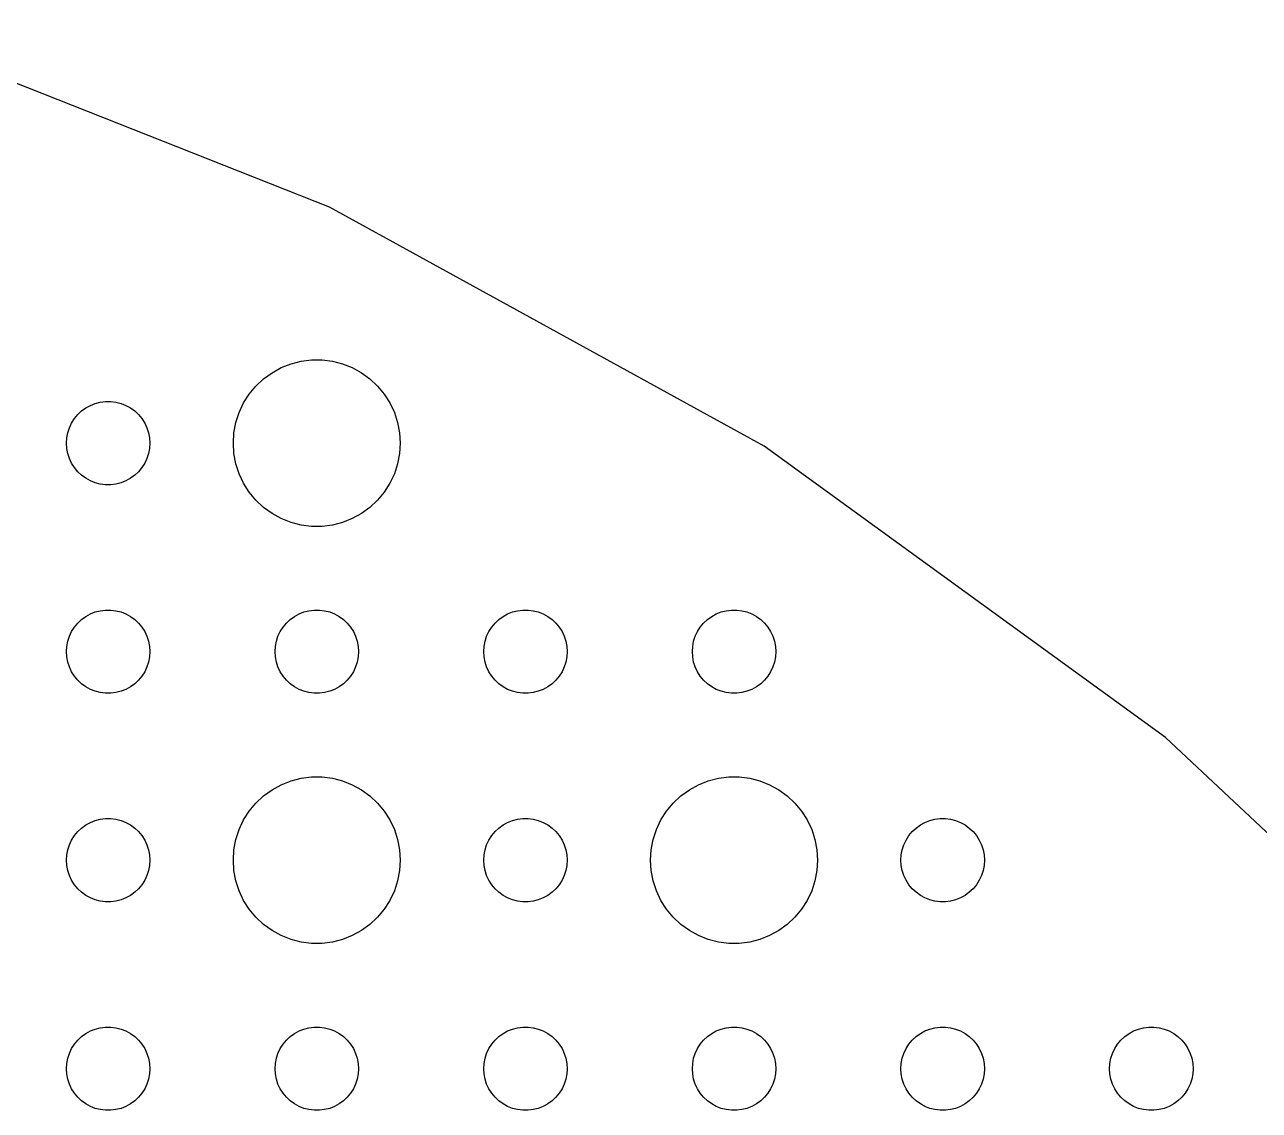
# Model space of a CAD drawing. Header units: metres. Extents: x -142 to 142, y -142 to 142.
# Drawn here: x 49.5 to 93.88, y 96 to 135.05 of the extents above; entities that cross this region are included whole.
import ezdxf

# ---------------------------------------------------------------- set-up
doc = ezdxf.new("R2010")
doc.units = ezdxf.units.M

msp = doc.modelspace()

# ---------------------------------------------------------------- linework, layer by layer
for p, q in [((60.4606, 128.485), (43.8804, 135.05)), ((76.0874, 119.895), (60.4606, 128.485)), ((59.0729, 122.853), (59.4379, 122.947)), ((59.4379, 122.947), (59.8116, 122.994)), ((59.8116, 122.994), (60.1884, 122.994)), ((60.1884, 122.994), (60.5621, 122.947)), ((60.5621, 122.947), (60.927, 122.853)), ((58.0877, 122.312), (58.3925, 122.533)), ((58.3925, 122.533), (58.7227, 122.714)), ((58.7227, 122.714), (59.0729, 122.853)), ((60.927, 122.853), (61.2773, 122.714)), ((61.2773, 122.714), (61.6075, 122.533)), ((61.6075, 122.533), (61.9123, 122.312)), ((57.5729, 121.763), (57.8131, 122.054)), ((57.8131, 122.054), (58.0877, 122.312)), ((61.9123, 122.312), (62.1869, 122.054)), ((62.1869, 122.054), (62.427, 121.763)), ((57.3711, 121.445), (57.5729, 121.763)), ((62.427, 121.763), (62.6289, 121.445)), ((51.5439, 121.156), (51.6963, 121.266)), ((51.6963, 121.266), (51.8613, 121.357)), ((51.8613, 121.357), (52.0365, 121.427)), ((52.0365, 121.427), (52.2189, 121.473)), ((52.2189, 121.473), (52.4058, 121.497)), ((52.4058, 121.497), (52.5942, 121.497)), ((52.5942, 121.497), (52.7811, 121.473)), ((52.7811, 121.473), (52.9635, 121.427)), ((52.9635, 121.427), (53.1387, 121.357)), ((53.1387, 121.357), (53.3037, 121.266)), ((53.3037, 121.266), (53.4561, 121.156)), ((57.2107, 121.104), (57.3711, 121.445)), ((62.6289, 121.445), (62.7893, 121.104)), ((51.1053, 120.552), (51.1855, 120.723)), ((51.1855, 120.723), (51.2865, 120.882)), ((51.2865, 120.882), (51.4065, 121.027)), ((51.4065, 121.027), (51.5439, 121.156)), ((53.4561, 121.156), (53.5934, 121.027)), ((53.5934, 121.027), (53.7135, 120.882)), ((53.7135, 120.882), (53.8145, 120.723)), ((53.8145, 120.723), (53.8947, 120.552)), ((57.0237, 120.376), (57.0942, 120.746)), ((57.0942, 120.746), (57.2107, 121.104)), ((62.7893, 121.104), (62.9057, 120.746)), ((62.9057, 120.746), (62.9763, 120.376)), ((51.0118, 120.188), (51.0471, 120.373)), ((51.0471, 120.373), (51.1053, 120.552)), ((53.8947, 120.552), (53.9529, 120.373)), ((53.9529, 120.373), (53.9882, 120.188)), ((57, 120), (57.0237, 120.376)), ((62.9763, 120.376), (63, 120)), ((51, 120), (51.0118, 120.188)), ((51.0118, 119.812), (51, 120)), ((53.9882, 120.188), (54, 120)), ((54, 120), (53.9882, 119.812)), ((57.0237, 119.624), (57, 120)), ((63, 120), (62.9763, 119.624)), ((90.5142, 109.413), (76.0874, 119.895)), ((51.0471, 119.627), (51.0118, 119.812)), ((51.1053, 119.448), (51.0471, 119.627)), ((51.1855, 119.277), (51.1053, 119.448)), ((53.8947, 119.448), (53.8145, 119.277)), ((53.9529, 119.627), (53.8947, 119.448)), ((53.9882, 119.812), (53.9529, 119.627)), ((57.0942, 119.254), (57.0237, 119.624)), ((62.9763, 119.624), (62.9057, 119.254)), ((51.2865, 119.118), (51.1855, 119.277)), ((51.4065, 118.973), (51.2865, 119.118)), ((51.5439, 118.844), (51.4065, 118.973)), ((53.5934, 118.973), (53.4561, 118.844)), ((53.7135, 119.118), (53.5934, 118.973)), ((53.8145, 119.277), (53.7135, 119.118)), ((57.2107, 118.896), (57.0942, 119.254)), ((62.9057, 119.254), (62.7893, 118.896)), ((51.6963, 118.734), (51.5439, 118.844)), ((51.8613, 118.643), (51.6963, 118.734)), ((52.0365, 118.573), (51.8613, 118.643)), ((52.2189, 118.527), (52.0365, 118.573)), ((52.4058, 118.503), (52.2189, 118.527)), ((52.5942, 118.503), (52.4058, 118.503)), ((52.7811, 118.527), (52.5942, 118.503)), ((52.9635, 118.573), (52.7811, 118.527)), ((53.1387, 118.643), (52.9635, 118.573)), ((53.3037, 118.734), (53.1387, 118.643)), ((53.4561, 118.844), (53.3037, 118.734)), ((57.3711, 118.555), (57.2107, 118.896)), ((57.5729, 118.237), (57.3711, 118.555)), ((62.6289, 118.555), (62.427, 118.237)), ((62.7893, 118.896), (62.6289, 118.555)), ((57.8131, 117.946), (57.5729, 118.237)), ((62.427, 118.237), (62.1869, 117.946)), ((58.0877, 117.688), (57.8131, 117.946)), ((58.3925, 117.467), (58.0877, 117.688)), ((61.9123, 117.688), (61.6075, 117.467)), ((62.1869, 117.946), (61.9123, 117.688)), ((58.7227, 117.286), (58.3925, 117.467)), ((59.0729, 117.147), (58.7227, 117.286)), ((61.2773, 117.286), (60.927, 117.147)), ((61.6075, 117.467), (61.2773, 117.286)), ((59.4379, 117.053), (59.0729, 117.147)), ((59.8116, 117.006), (59.4379, 117.053)), ((60.1884, 117.006), (59.8116, 117.006)), ((60.5621, 117.053), (60.1884, 117.006)), ((60.927, 117.147), (60.5621, 117.053)), ((51.4065, 113.527), (51.5439, 113.656)), ((51.5439, 113.656), (51.6963, 113.766)), ((51.6963, 113.766), (51.8613, 113.857)), ((51.8613, 113.857), (52.0365, 113.927)), ((52.0365, 113.927), (52.2189, 113.973)), ((52.2189, 113.973), (52.4058, 113.997)), ((52.4058, 113.997), (52.5942, 113.997)), ((52.5942, 113.997), (52.7811, 113.973)), ((52.7811, 113.973), (52.9635, 113.927)), ((52.9635, 113.927), (53.1387, 113.857)), ((53.1387, 113.857), (53.3037, 113.766)), ((53.3037, 113.766), (53.4561, 113.656)), ((53.4561, 113.656), (53.5934, 113.527)), ((58.9065, 113.527), (59.0439, 113.656)), ((59.0439, 113.656), (59.1963, 113.766)), ((59.1963, 113.766), (59.3613, 113.857)), ((59.3613, 113.857), (59.5365, 113.927)), ((59.5365, 113.927), (59.7189, 113.973)), ((59.7189, 113.973), (59.9058, 113.997)), ((59.9058, 113.997), (60.0942, 113.997)), ((60.0942, 113.997), (60.2811, 113.973)), ((60.2811, 113.973), (60.4635, 113.927)), ((60.4635, 113.927), (60.6387, 113.857)), ((60.6387, 113.857), (60.8037, 113.766)), ((60.8037, 113.766), (60.9561, 113.656)), ((60.9561, 113.656), (61.0934, 113.527)), ((66.4065, 113.527), (66.5439, 113.656)), ((66.5439, 113.656), (66.6963, 113.766)), ((66.6963, 113.766), (66.8613, 113.857)), ((66.8613, 113.857), (67.0365, 113.927)), ((67.0365, 113.927), (67.2189, 113.973)), ((67.2189, 113.973), (67.4058, 113.997)), ((67.4058, 113.997), (67.5942, 113.997)), ((67.5942, 113.997), (67.7811, 113.973)), ((67.7811, 113.973), (67.9635, 113.927)), ((67.9635, 113.927), (68.1387, 113.857)), ((68.1387, 113.857), (68.3037, 113.766)), ((68.3037, 113.766), (68.4561, 113.656)), ((68.4561, 113.656), (68.5934, 113.527)), ((73.9065, 113.527), (74.0439, 113.656)), ((74.0439, 113.656), (74.1963, 113.766)), ((74.1963, 113.766), (74.3613, 113.857)), ((74.3613, 113.857), (74.5365, 113.927)), ((74.5365, 113.927), (74.7189, 113.973)), ((74.7189, 113.973), (74.9058, 113.997)), ((74.9058, 113.997), (75.0942, 113.997)), ((75.0942, 113.997), (75.2811, 113.973)), ((75.2811, 113.973), (75.4635, 113.927)), ((75.4635, 113.927), (75.6387, 113.857)), ((75.6387, 113.857), (75.8037, 113.766)), ((75.8037, 113.766), (75.9561, 113.656)), ((75.9561, 113.656), (76.0934, 113.527)), ((51.1053, 113.052), (51.1855, 113.223)), ((51.1855, 113.223), (51.2865, 113.382)), ((51.2865, 113.382), (51.4065, 113.527)), ((53.5934, 113.527), (53.7135, 113.382)), ((53.7135, 113.382), (53.8145, 113.223)), ((53.8145, 113.223), (53.8947, 113.052)), ((58.6053, 113.052), (58.6855, 113.223)), ((58.6855, 113.223), (58.7865, 113.382)), ((58.7865, 113.382), (58.9065, 113.527)), ((61.0934, 113.527), (61.2135, 113.382)), ((61.2135, 113.382), (61.3145, 113.223)), ((61.3145, 113.223), (61.3947, 113.052)), ((66.1053, 113.052), (66.1855, 113.223)), ((66.1855, 113.223), (66.2865, 113.382)), ((66.2865, 113.382), (66.4065, 113.527)), ((68.5934, 113.527), (68.7135, 113.382)), ((68.7135, 113.382), (68.8145, 113.223)), ((68.8145, 113.223), (68.8947, 113.052)), ((73.6053, 113.052), (73.6855, 113.223)), ((73.6855, 113.223), (73.7865, 113.382)), ((73.7865, 113.382), (73.9065, 113.527)), ((76.0934, 113.527), (76.2135, 113.382)), ((76.2135, 113.382), (76.3145, 113.223)), ((76.3145, 113.223), (76.3947, 113.052)), ((51.0118, 112.688), (51.0471, 112.873)), ((51.0471, 112.873), (51.1053, 113.052)), ((53.8947, 113.052), (53.9529, 112.873)), ((53.9529, 112.873), (53.9882, 112.688)), ((58.5118, 112.688), (58.5471, 112.873)), ((58.5471, 112.873), (58.6053, 113.052)), ((61.3947, 113.052), (61.4529, 112.873)), ((61.4529, 112.873), (61.4882, 112.688)), ((66.0118, 112.688), (66.0471, 112.873)), ((66.0471, 112.873), (66.1053, 113.052)), ((68.8947, 113.052), (68.9529, 112.873)), ((68.9529, 112.873), (68.9882, 112.688)), ((73.5118, 112.688), (73.5471, 112.873)), ((73.5471, 112.873), (73.6053, 113.052)), ((76.3947, 113.052), (76.4529, 112.873)), ((76.4529, 112.873), (76.4882, 112.688)), ((51, 112.5), (51.0118, 112.688)), ((51.0118, 112.312), (51, 112.5)), ((51.0471, 112.127), (51.0118, 112.312)), ((53.9882, 112.312), (53.9529, 112.127)), ((53.9882, 112.688), (54, 112.5)), ((54, 112.5), (53.9882, 112.312)), ((58.5, 112.5), (58.5118, 112.688)), ((58.5118, 112.312), (58.5, 112.5)), ((58.5471, 112.127), (58.5118, 112.312)), ((61.4882, 112.312), (61.4529, 112.127)), ((61.4882, 112.688), (61.5, 112.5)), ((61.5, 112.5), (61.4882, 112.312)), ((66, 112.5), (66.0118, 112.688)), ((66.0118, 112.312), (66, 112.5)), ((66.0471, 112.127), (66.0118, 112.312)), ((68.9882, 112.312), (68.9529, 112.127)), ((68.9882, 112.688), (69, 112.5)), ((69, 112.5), (68.9882, 112.312)), ((73.5, 112.5), (73.5118, 112.688)), ((73.5118, 112.312), (73.5, 112.5)), ((73.5471, 112.127), (73.5118, 112.312)), ((76.4882, 112.312), (76.4529, 112.127)), ((76.4882, 112.688), (76.5, 112.5)), ((76.5, 112.5), (76.4882, 112.312)), ((51.1053, 111.948), (51.0471, 112.127)), ((51.1855, 111.777), (51.1053, 111.948)), ((53.8947, 111.948), (53.8145, 111.777)), ((53.9529, 112.127), (53.8947, 111.948)), ((58.6053, 111.948), (58.5471, 112.127)), ((58.6855, 111.777), (58.6053, 111.948)), ((61.3947, 111.948), (61.3145, 111.777)), ((61.4529, 112.127), (61.3947, 111.948)), ((66.1053, 111.948), (66.0471, 112.127)), ((66.1855, 111.777), (66.1053, 111.948)), ((68.8947, 111.948), (68.8145, 111.777)), ((68.9529, 112.127), (68.8947, 111.948)), ((73.6053, 111.948), (73.5471, 112.127)), ((73.6855, 111.777), (73.6053, 111.948)), ((76.3947, 111.948), (76.3145, 111.777)), ((76.4529, 112.127), (76.3947, 111.948)), ((51.2865, 111.618), (51.1855, 111.777)), ((51.4065, 111.473), (51.2865, 111.618)), ((51.5439, 111.344), (51.4065, 111.473)), ((53.5934, 111.473), (53.4561, 111.344)), ((53.7135, 111.618), (53.5934, 111.473)), ((53.8145, 111.777), (53.7135, 111.618)), ((58.7865, 111.618), (58.6855, 111.777)), ((58.9065, 111.473), (58.7865, 111.618)), ((59.0439, 111.344), (58.9065, 111.473)), ((61.0934, 111.473), (60.9561, 111.344)), ((61.2135, 111.618), (61.0934, 111.473)), ((61.3145, 111.777), (61.2135, 111.618)), ((66.2865, 111.618), (66.1855, 111.777)), ((66.4065, 111.473), (66.2865, 111.618)), ((66.5439, 111.344), (66.4065, 111.473)), ((68.5934, 111.473), (68.4561, 111.344)), ((68.7135, 111.618), (68.5934, 111.473)), ((68.8145, 111.777), (68.7135, 111.618)), ((73.7865, 111.618), (73.6855, 111.777)), ((73.9065, 111.473), (73.7865, 111.618)), ((74.0439, 111.344), (73.9065, 111.473)), ((76.0934, 111.473), (75.9561, 111.344)), ((76.2135, 111.618), (76.0934, 111.473)), ((76.3145, 111.777), (76.2135, 111.618)), ((51.6963, 111.234), (51.5439, 111.344)), ((51.8613, 111.143), (51.6963, 111.234)), ((52.0365, 111.073), (51.8613, 111.143)), ((52.2189, 111.027), (52.0365, 111.073)), ((52.4058, 111.003), (52.2189, 111.027)), ((52.5942, 111.003), (52.4058, 111.003)), ((52.7811, 111.027), (52.5942, 111.003)), ((52.9635, 111.073), (52.7811, 111.027)), ((53.1387, 111.143), (52.9635, 111.073)), ((53.3037, 111.234), (53.1387, 111.143)), ((53.4561, 111.344), (53.3037, 111.234)), ((59.1963, 111.234), (59.0439, 111.344)), ((59.3613, 111.143), (59.1963, 111.234)), ((59.5365, 111.073), (59.3613, 111.143)), ((59.7189, 111.027), (59.5365, 111.073)), ((59.9058, 111.003), (59.7189, 111.027)), ((60.0942, 111.003), (59.9058, 111.003)), ((60.2811, 111.027), (60.0942, 111.003)), ((60.4635, 111.073), (60.2811, 111.027)), ((60.6387, 111.143), (60.4635, 111.073)), ((60.8037, 111.234), (60.6387, 111.143)), ((60.9561, 111.344), (60.8037, 111.234)), ((66.6963, 111.234), (66.5439, 111.344)), ((66.8613, 111.143), (66.6963, 111.234)), ((67.0365, 111.073), (66.8613, 111.143)), ((67.2189, 111.027), (67.0365, 111.073)), ((67.4058, 111.003), (67.2189, 111.027)), ((67.5942, 111.003), (67.4058, 111.003)), ((67.7811, 111.027), (67.5942, 111.003)), ((67.9635, 111.073), (67.7811, 111.027)), ((68.1387, 111.143), (67.9635, 111.073)), ((68.3037, 111.234), (68.1387, 111.143)), ((68.4561, 111.344), (68.3037, 111.234)), ((74.1963, 111.234), (74.0439, 111.344)), ((74.3613, 111.143), (74.1963, 111.234)), ((74.5365, 111.073), (74.3613, 111.143)), ((74.7189, 111.027), (74.5365, 111.073)), ((74.9058, 111.003), (74.7189, 111.027)), ((75.0942, 111.003), (74.9058, 111.003)), ((75.2811, 111.027), (75.0942, 111.003)), ((75.4635, 111.073), (75.2811, 111.027)), ((75.6387, 111.143), (75.4635, 111.073)), ((75.8037, 111.234), (75.6387, 111.143)), ((75.9561, 111.344), (75.8037, 111.234)), ((103.514, 97.2057), (90.5142, 109.413)), ((58.7227, 107.714), (59.0729, 107.853)), ((59.0729, 107.853), (59.4379, 107.947)), ((59.4379, 107.947), (59.8116, 107.994)), ((59.8116, 107.994), (60.1884, 107.994)), ((60.1884, 107.994), (60.5621, 107.947)), ((60.5621, 107.947), (60.927, 107.853)), ((60.927, 107.853), (61.2773, 107.714)), ((73.7227, 107.714), (74.073, 107.853)), ((74.073, 107.853), (74.4379, 107.947)), ((74.4379, 107.947), (74.8116, 107.994)), ((74.8116, 107.994), (75.1884, 107.994)), ((75.1884, 107.994), (75.5621, 107.947)), ((75.5621, 107.947), (75.927, 107.853)), ((75.927, 107.853), (76.2773, 107.714)), ((58.0877, 107.312), (58.3925, 107.533)), ((58.3925, 107.533), (58.7227, 107.714)), ((61.2773, 107.714), (61.6075, 107.533)), ((61.6075, 107.533), (61.9123, 107.312)), ((73.0877, 107.312), (73.3925, 107.533)), ((73.3925, 107.533), (73.7227, 107.714)), ((76.2773, 107.714), (76.6075, 107.533)), ((76.6075, 107.533), (76.9123, 107.312)), ((57.5729, 106.763), (57.8131, 107.054)), ((57.8131, 107.054), (58.0877, 107.312)), ((61.9123, 107.312), (62.1869, 107.054)), ((62.1869, 107.054), (62.427, 106.763)), ((72.573, 106.763), (72.8131, 107.054)), ((72.8131, 107.054), (73.0877, 107.312)), ((76.9123, 107.312), (77.1869, 107.054)), ((77.1869, 107.054), (77.427, 106.763)), ((57.3711, 106.445), (57.5729, 106.763)), ((62.427, 106.763), (62.6289, 106.445)), ((72.3711, 106.445), (72.573, 106.763)), ((77.427, 106.763), (77.6289, 106.445)), ((51.4065, 106.027), (51.5439, 106.156)), ((51.5439, 106.156), (51.6963, 106.266)), ((51.6963, 106.266), (51.8613, 106.357)), ((51.8613, 106.357), (52.0365, 106.427)), ((52.0365, 106.427), (52.2189, 106.473)), ((52.2189, 106.473), (52.4058, 106.497)), ((52.4058, 106.497), (52.5942, 106.497)), ((52.5942, 106.497), (52.7811, 106.473)), ((52.7811, 106.473), (52.9635, 106.427)), ((52.9635, 106.427), (53.1387, 106.357)), ((53.1387, 106.357), (53.3037, 106.266)), ((53.3037, 106.266), (53.4561, 106.156)), ((53.4561, 106.156), (53.5934, 106.027)), ((57.0942, 105.746), (57.2107, 106.104)), ((57.2107, 106.104), (57.3711, 106.445)), ((62.6289, 106.445), (62.7893, 106.104)), ((62.7893, 106.104), (62.9057, 105.746)), ((66.4065, 106.027), (66.5439, 106.156)), ((66.5439, 106.156), (66.6963, 106.266)), ((66.6963, 106.266), (66.8613, 106.357)), ((66.8613, 106.357), (67.0365, 106.427)), ((67.0365, 106.427), (67.2189, 106.473)), ((67.2189, 106.473), (67.4058, 106.497)), ((67.4058, 106.497), (67.5942, 106.497)), ((67.5942, 106.497), (67.7811, 106.473)), ((67.7811, 106.473), (67.9635, 106.427)), ((67.9635, 106.427), (68.1387, 106.357)), ((68.1387, 106.357), (68.3037, 106.266)), ((68.3037, 106.266), (68.4561, 106.156)), ((68.4561, 106.156), (68.5934, 106.027)), ((72.0943, 105.746), (72.2107, 106.104)), ((72.2107, 106.104), (72.3711, 106.445)), ((77.6289, 106.445), (77.7893, 106.104)), ((77.7893, 106.104), (77.9057, 105.746)), ((81.4065, 106.027), (81.5439, 106.156)), ((81.5439, 106.156), (81.6963, 106.266)), ((81.6963, 106.266), (81.8613, 106.357)), ((81.8613, 106.357), (82.0365, 106.427)), ((82.0365, 106.427), (82.2189, 106.473)), ((82.2189, 106.473), (82.4058, 106.497)), ((82.4058, 106.497), (82.5942, 106.497)), ((82.5942, 106.497), (82.7811, 106.473)), ((82.7811, 106.473), (82.9635, 106.427)), ((82.9635, 106.427), (83.1387, 106.357)), ((83.1387, 106.357), (83.3037, 106.266)), ((83.3037, 106.266), (83.4561, 106.156)), ((83.4561, 106.156), (83.5934, 106.027)), ((51.1053, 105.552), (51.1855, 105.723)), ((51.1855, 105.723), (51.2865, 105.882)), ((51.2865, 105.882), (51.4065, 106.027)), ((53.5934, 106.027), (53.7135, 105.882)), ((53.7135, 105.882), (53.8145, 105.723)), ((53.8145, 105.723), (53.8947, 105.552)), ((57.0237, 105.376), (57.0942, 105.746)), ((62.9057, 105.746), (62.9763, 105.376)), ((66.1053, 105.552), (66.1855, 105.723)), ((66.1855, 105.723), (66.2865, 105.882)), ((66.2865, 105.882), (66.4065, 106.027)), ((68.5934, 106.027), (68.7135, 105.882)), ((68.7135, 105.882), (68.8145, 105.723)), ((68.8145, 105.723), (68.8947, 105.552)), ((72.0237, 105.376), (72.0943, 105.746)), ((77.9057, 105.746), (77.9763, 105.376)), ((81.1053, 105.552), (81.1855, 105.723)), ((81.1855, 105.723), (81.2865, 105.882)), ((81.2865, 105.882), (81.4065, 106.027)), ((83.5934, 106.027), (83.7135, 105.882)), ((83.7135, 105.882), (83.8145, 105.723)), ((83.8145, 105.723), (83.8947, 105.552)), ((51, 105), (51.0118, 105.188)), ((51.0118, 105.188), (51.0471, 105.373)), ((51.0471, 105.373), (51.1053, 105.552)), ((53.8947, 105.552), (53.9529, 105.373)), ((53.9529, 105.373), (53.9882, 105.188)), ((53.9882, 105.188), (54, 105)), ((57, 105), (57.0237, 105.376)), ((62.9763, 105.376), (63, 105)), ((66, 105), (66.0118, 105.188)), ((66.0118, 105.188), (66.0471, 105.373)), ((66.0471, 105.373), (66.1053, 105.552)), ((68.8947, 105.552), (68.9529, 105.373)), ((68.9529, 105.373), (68.9882, 105.188)), ((68.9882, 105.188), (69, 105)), ((72, 105), (72.0237, 105.376)), ((77.9763, 105.376), (78, 105)), ((81, 105), (81.0118, 105.188)), ((81.0118, 105.188), (81.0471, 105.373)), ((81.0471, 105.373), (81.1053, 105.552)), ((83.8947, 105.552), (83.9529, 105.373)), ((83.9529, 105.373), (83.9882, 105.188)), ((83.9882, 105.188), (84, 105)), ((51.0118, 104.812), (51, 105)), ((51.0471, 104.627), (51.0118, 104.812)), ((53.9882, 104.812), (53.9529, 104.627)), ((54, 105), (53.9882, 104.812)), ((57.0237, 104.624), (57, 105)), ((63, 105), (62.9763, 104.624)), ((66.0118, 104.812), (66, 105)), ((66.0471, 104.627), (66.0118, 104.812)), ((68.9882, 104.812), (68.9529, 104.627)), ((69, 105), (68.9882, 104.812)), ((72.0237, 104.624), (72, 105)), ((78, 105), (77.9763, 104.624)), ((81.0118, 104.812), (81, 105)), ((81.0471, 104.627), (81.0118, 104.812)), ((83.9882, 104.812), (83.9529, 104.627)), ((84, 105), (83.9882, 104.812)), ((51.1053, 104.448), (51.0471, 104.627)), ((51.1855, 104.277), (51.1053, 104.448)), ((53.8947, 104.448), (53.8145, 104.277)), ((53.9529, 104.627), (53.8947, 104.448)), ((57.0942, 104.254), (57.0237, 104.624)), ((62.9763, 104.624), (62.9057, 104.254)), ((66.1053, 104.448), (66.0471, 104.627)), ((66.1855, 104.277), (66.1053, 104.448)), ((68.8947, 104.448), (68.8145, 104.277)), ((68.9529, 104.627), (68.8947, 104.448)), ((72.0943, 104.254), (72.0237, 104.624)), ((77.9763, 104.624), (77.9057, 104.254)), ((81.1053, 104.448), (81.0471, 104.627)), ((81.1855, 104.277), (81.1053, 104.448)), ((83.8947, 104.448), (83.8145, 104.277)), ((83.9529, 104.627), (83.8947, 104.448)), ((51.2865, 104.118), (51.1855, 104.277)), ((51.4065, 103.973), (51.2865, 104.118)), ((51.5439, 103.844), (51.4065, 103.973)), ((53.5934, 103.973), (53.4561, 103.844)), ((53.7135, 104.118), (53.5934, 103.973)), ((53.8145, 104.277), (53.7135, 104.118)), ((57.2107, 103.896), (57.0942, 104.254)), ((57.3711, 103.555), (57.2107, 103.896)), ((62.7893, 103.896), (62.6289, 103.555)), ((62.9057, 104.254), (62.7893, 103.896)), ((66.2865, 104.118), (66.1855, 104.277)), ((66.4065, 103.973), (66.2865, 104.118)), ((66.5439, 103.844), (66.4065, 103.973)), ((68.5934, 103.973), (68.4561, 103.844)), ((68.7135, 104.118), (68.5934, 103.973)), ((68.8145, 104.277), (68.7135, 104.118)), ((72.2107, 103.896), (72.0943, 104.254)), ((72.3711, 103.555), (72.2107, 103.896)), ((77.7893, 103.896), (77.6289, 103.555)), ((77.9057, 104.254), (77.7893, 103.896)), ((81.2865, 104.118), (81.1855, 104.277)), ((81.4065, 103.973), (81.2865, 104.118)), ((81.5439, 103.844), (81.4065, 103.973)), ((83.5934, 103.973), (83.4561, 103.844)), ((83.7135, 104.118), (83.5934, 103.973)), ((83.8145, 104.277), (83.7135, 104.118)), ((51.6963, 103.734), (51.5439, 103.844)), ((51.8613, 103.643), (51.6963, 103.734)), ((52.0365, 103.573), (51.8613, 103.643)), ((52.2189, 103.527), (52.0365, 103.573)), ((52.4058, 103.503), (52.2189, 103.527)), ((52.5942, 103.503), (52.4058, 103.503)), ((52.7811, 103.527), (52.5942, 103.503)), ((52.9635, 103.573), (52.7811, 103.527)), ((53.1387, 103.643), (52.9635, 103.573)), ((53.3037, 103.734), (53.1387, 103.643)), ((53.4561, 103.844), (53.3037, 103.734)), ((57.5729, 103.237), (57.3711, 103.555)), ((62.6289, 103.555), (62.427, 103.237)), ((66.6963, 103.734), (66.5439, 103.844)), ((66.8613, 103.643), (66.6963, 103.734)), ((67.0365, 103.573), (66.8613, 103.643)), ((67.2189, 103.527), (67.0365, 103.573)), ((67.4058, 103.503), (67.2189, 103.527)), ((67.5942, 103.503), (67.4058, 103.503)), ((67.7811, 103.527), (67.5942, 103.503)), ((67.9635, 103.573), (67.7811, 103.527)), ((68.1387, 103.643), (67.9635, 103.573)), ((68.3037, 103.734), (68.1387, 103.643)), ((68.4561, 103.844), (68.3037, 103.734)), ((72.573, 103.237), (72.3711, 103.555)), ((77.6289, 103.555), (77.427, 103.237)), ((81.6963, 103.734), (81.5439, 103.844)), ((81.8613, 103.643), (81.6963, 103.734)), ((82.0365, 103.573), (81.8613, 103.643)), ((82.2189, 103.527), (82.0365, 103.573)), ((82.4058, 103.503), (82.2189, 103.527)), ((82.5942, 103.503), (82.4058, 103.503)), ((82.7811, 103.527), (82.5942, 103.503)), ((82.9635, 103.573), (82.7811, 103.527)), ((83.1387, 103.643), (82.9635, 103.573)), ((83.3037, 103.734), (83.1387, 103.643)), ((83.4561, 103.844), (83.3037, 103.734)), ((57.8131, 102.946), (57.5729, 103.237)), ((62.427, 103.237), (62.1869, 102.946)), ((72.8131, 102.946), (72.573, 103.237)), ((77.427, 103.237), (77.1869, 102.946)), ((58.0877, 102.688), (57.8131, 102.946)), ((58.3925, 102.467), (58.0877, 102.688)), ((61.9123, 102.688), (61.6075, 102.467)), ((62.1869, 102.946), (61.9123, 102.688)), ((73.0877, 102.688), (72.8131, 102.946)), ((73.3925, 102.467), (73.0877, 102.688)), ((76.9123, 102.688), (76.6075, 102.467)), ((77.1869, 102.946), (76.9123, 102.688)), ((58.7227, 102.286), (58.3925, 102.467)), ((59.0729, 102.147), (58.7227, 102.286)), ((59.4379, 102.053), (59.0729, 102.147)), ((60.927, 102.147), (60.5621, 102.053)), ((61.2773, 102.286), (60.927, 102.147)), ((61.6075, 102.467), (61.2773, 102.286)), ((73.7227, 102.286), (73.3925, 102.467)), ((74.073, 102.147), (73.7227, 102.286)), ((74.4379, 102.053), (74.073, 102.147)), ((75.927, 102.147), (75.5621, 102.053)), ((76.2773, 102.286), (75.927, 102.147)), ((76.6075, 102.467), (76.2773, 102.286)), ((59.8116, 102.006), (59.4379, 102.053)), ((60.1884, 102.006), (59.8116, 102.006)), ((60.5621, 102.053), (60.1884, 102.006)), ((74.8116, 102.006), (74.4379, 102.053)), ((75.1884, 102.006), (74.8116, 102.006)), ((75.5621, 102.053), (75.1884, 102.006)), ((52.0365, 98.9266), (52.2189, 98.9734)), ((52.2189, 98.9734), (52.4058, 98.997)), ((52.4058, 98.997), (52.5942, 98.997)), ((52.5942, 98.997), (52.7811, 98.9734)), ((52.7811, 98.9734), (52.9635, 98.9266)), ((59.5365, 98.9266), (59.7189, 98.9734)), ((59.7189, 98.9734), (59.9058, 98.997)), ((59.9058, 98.997), (60.0942, 98.997)), ((60.0942, 98.997), (60.2811, 98.9734)), ((60.2811, 98.9734), (60.4635, 98.9266)), ((67.0365, 98.9266), (67.2189, 98.9734)), ((67.2189, 98.9734), (67.4058, 98.997)), ((67.4058, 98.997), (67.5942, 98.997)), ((67.5942, 98.997), (67.7811, 98.9734)), ((67.7811, 98.9734), (67.9635, 98.9266)), ((74.5365, 98.9266), (74.7189, 98.9734)), ((74.7189, 98.9734), (74.9058, 98.997)), ((74.9058, 98.997), (75.0942, 98.997)), ((75.0942, 98.997), (75.2811, 98.9734)), ((75.2811, 98.9734), (75.4635, 98.9266)), ((82.0365, 98.9266), (82.2189, 98.9734)), ((82.2189, 98.9734), (82.4058, 98.997)), ((82.4058, 98.997), (82.5942, 98.997)), ((82.5942, 98.997), (82.7811, 98.9734)), ((82.7811, 98.9734), (82.9635, 98.9266)), ((89.5365, 98.9266), (89.7189, 98.9734)), ((89.7189, 98.9734), (89.9058, 98.997)), ((89.9058, 98.997), (90.0942, 98.997)), ((90.0942, 98.997), (90.2811, 98.9734)), ((90.2811, 98.9734), (90.4635, 98.9266)), ((51.2865, 98.3817), (51.4065, 98.5268)), ((51.4065, 98.5268), (51.5439, 98.6558)), ((51.5439, 98.6558), (51.6963, 98.7665)), ((51.6963, 98.7665), (51.8613, 98.8572)), ((51.8613, 98.8572), (52.0365, 98.9266)), ((52.9635, 98.9266), (53.1387, 98.8572)), ((53.1387, 98.8572), (53.3037, 98.7665)), ((53.3037, 98.7665), (53.4561, 98.6558)), ((53.4561, 98.6558), (53.5934, 98.5268)), ((53.5934, 98.5268), (53.7135, 98.3817)), ((58.7865, 98.3817), (58.9065, 98.5268)), ((58.9065, 98.5268), (59.0439, 98.6558)), ((59.0439, 98.6558), (59.1963, 98.7665)), ((59.1963, 98.7665), (59.3613, 98.8572)), ((59.3613, 98.8572), (59.5365, 98.9266)), ((60.4635, 98.9266), (60.6387, 98.8572)), ((60.6387, 98.8572), (60.8037, 98.7665)), ((60.8037, 98.7665), (60.9561, 98.6558)), ((60.9561, 98.6558), (61.0934, 98.5268)), ((61.0934, 98.5268), (61.2135, 98.3817)), ((66.2865, 98.3817), (66.4065, 98.5268)), ((66.4065, 98.5268), (66.5439, 98.6558)), ((66.5439, 98.6558), (66.6963, 98.7665)), ((66.6963, 98.7665), (66.8613, 98.8572)), ((66.8613, 98.8572), (67.0365, 98.9266)), ((67.9635, 98.9266), (68.1387, 98.8572)), ((68.1387, 98.8572), (68.3037, 98.7665)), ((68.3037, 98.7665), (68.4561, 98.6558)), ((68.4561, 98.6558), (68.5934, 98.5268)), ((68.5934, 98.5268), (68.7135, 98.3817)), ((73.7865, 98.3817), (73.9065, 98.5268)), ((73.9065, 98.5268), (74.0439, 98.6558)), ((74.0439, 98.6558), (74.1963, 98.7665)), ((74.1963, 98.7665), (74.3613, 98.8572)), ((74.3613, 98.8572), (74.5365, 98.9266)), ((75.4635, 98.9266), (75.6387, 98.8572)), ((75.6387, 98.8572), (75.8037, 98.7665)), ((75.8037, 98.7665), (75.9561, 98.6558)), ((75.9561, 98.6558), (76.0934, 98.5268)), ((76.0934, 98.5268), (76.2135, 98.3817)), ((81.2865, 98.3817), (81.4065, 98.5268)), ((81.4065, 98.5268), (81.5439, 98.6558)), ((81.5439, 98.6558), (81.6963, 98.7665)), ((81.6963, 98.7665), (81.8613, 98.8572)), ((81.8613, 98.8572), (82.0365, 98.9266)), ((82.9635, 98.9266), (83.1387, 98.8572)), ((83.1387, 98.8572), (83.3037, 98.7665)), ((83.3037, 98.7665), (83.4561, 98.6558)), ((83.4561, 98.6558), (83.5934, 98.5268)), ((83.5934, 98.5268), (83.7135, 98.3817)), ((88.7865, 98.3817), (88.9065, 98.5268)), ((88.9065, 98.5268), (89.0439, 98.6558)), ((89.0439, 98.6558), (89.1963, 98.7665)), ((89.1963, 98.7665), (89.3613, 98.8572)), ((89.3613, 98.8572), (89.5365, 98.9266)), ((90.4635, 98.9266), (90.6387, 98.8572)), ((90.6387, 98.8572), (90.8037, 98.7665)), ((90.8037, 98.7665), (90.9561, 98.6558)), ((90.9561, 98.6558), (91.0934, 98.5268)), ((91.0934, 98.5268), (91.2135, 98.3817)), ((51.1053, 98.0522), (51.1855, 98.2226)), ((51.1855, 98.2226), (51.2865, 98.3817)), ((53.7135, 98.3817), (53.8145, 98.2226)), ((53.8145, 98.2226), (53.8947, 98.0522)), ((58.6053, 98.0522), (58.6855, 98.2226)), ((58.6855, 98.2226), (58.7865, 98.3817)), ((61.2135, 98.3817), (61.3145, 98.2226)), ((61.3145, 98.2226), (61.3947, 98.0522)), ((66.1053, 98.0522), (66.1855, 98.2226)), ((66.1855, 98.2226), (66.2865, 98.3817)), ((68.7135, 98.3817), (68.8145, 98.2226)), ((68.8145, 98.2226), (68.8947, 98.0522)), ((73.6053, 98.0522), (73.6855, 98.2226)), ((73.6855, 98.2226), (73.7865, 98.3817)), ((76.2135, 98.3817), (76.3145, 98.2226)), ((76.3145, 98.2226), (76.3947, 98.0522)), ((81.1053, 98.0522), (81.1855, 98.2226)), ((81.1855, 98.2226), (81.2865, 98.3817)), ((83.7135, 98.3817), (83.8145, 98.2226)), ((83.8145, 98.2226), (83.8947, 98.0522)), ((88.6053, 98.0522), (88.6855, 98.2226)), ((88.6855, 98.2226), (88.7865, 98.3817)), ((91.2135, 98.3817), (91.3145, 98.2226)), ((91.3145, 98.2226), (91.3947, 98.0522)), ((51, 97.5), (51.0118, 97.688)), ((51.0118, 97.688), (51.0471, 97.873)), ((51.0471, 97.873), (51.1053, 98.0522)), ((53.8947, 98.0522), (53.9529, 97.873)), ((53.9529, 97.873), (53.9882, 97.688)), ((53.9882, 97.688), (54, 97.5)), ((58.5, 97.5), (58.5118, 97.688)), ((58.5118, 97.688), (58.5471, 97.873)), ((58.5471, 97.873), (58.6053, 98.0522)), ((61.3947, 98.0522), (61.4529, 97.873)), ((61.4529, 97.873), (61.4882, 97.688)), ((61.4882, 97.688), (61.5, 97.5)), ((66, 97.5), (66.0118, 97.688)), ((66.0118, 97.688), (66.0471, 97.873)), ((66.0471, 97.873), (66.1053, 98.0522)), ((68.8947, 98.0522), (68.9529, 97.873)), ((68.9529, 97.873), (68.9882, 97.688)), ((68.9882, 97.688), (69, 97.5)), ((73.5, 97.5), (73.5118, 97.688)), ((73.5118, 97.688), (73.5471, 97.873)), ((73.5471, 97.873), (73.6053, 98.0522)), ((76.3947, 98.0522), (76.4529, 97.873)), ((76.4529, 97.873), (76.4882, 97.688)), ((76.4882, 97.688), (76.5, 97.5)), ((81, 97.5), (81.0118, 97.688)), ((81.0118, 97.688), (81.0471, 97.873)), ((81.0471, 97.873), (81.1053, 98.0522)), ((83.8947, 98.0522), (83.9529, 97.873)), ((83.9529, 97.873), (83.9882, 97.688)), ((83.9882, 97.688), (84, 97.5)), ((88.5, 97.5), (88.5118, 97.688)), ((88.5118, 97.688), (88.5471, 97.873)), ((88.5471, 97.873), (88.6053, 98.0522)), ((91.3947, 98.0522), (91.4529, 97.873)), ((91.4529, 97.873), (91.4882, 97.688)), ((91.4882, 97.688), (91.5, 97.5)), ((51.0118, 97.312), (51, 97.5)), ((51.0471, 97.127), (51.0118, 97.312)), ((53.9882, 97.312), (53.9529, 97.127)), ((54, 97.5), (53.9882, 97.312)), ((58.5118, 97.312), (58.5, 97.5)), ((58.5471, 97.127), (58.5118, 97.312)), ((61.4882, 97.312), (61.4529, 97.127)), ((61.5, 97.5), (61.4882, 97.312)), ((66.0118, 97.312), (66, 97.5)), ((66.0471, 97.127), (66.0118, 97.312)), ((68.9882, 97.312), (68.9529, 97.127)), ((69, 97.5), (68.9882, 97.312)), ((73.5118, 97.312), (73.5, 97.5)), ((73.5471, 97.127), (73.5118, 97.312)), ((76.4882, 97.312), (76.4529, 97.127)), ((76.5, 97.5), (76.4882, 97.312)), ((81.0118, 97.312), (81, 97.5)), ((81.0471, 97.127), (81.0118, 97.312)), ((83.9882, 97.312), (83.9529, 97.127)), ((84, 97.5), (83.9882, 97.312)), ((88.5118, 97.312), (88.5, 97.5)), ((88.5471, 97.127), (88.5118, 97.312)), ((91.4882, 97.312), (91.4529, 97.127)), ((91.5, 97.5), (91.4882, 97.312)), ((51.1053, 96.9478), (51.0471, 97.127)), ((51.1855, 96.7774), (51.1053, 96.9478)), ((51.2865, 96.6183), (51.1855, 96.7774)), ((53.8145, 96.7774), (53.7135, 96.6183)), ((53.8947, 96.9478), (53.8145, 96.7774)), ((53.9529, 97.127), (53.8947, 96.9478)), ((58.6053, 96.9478), (58.5471, 97.127)), ((58.6855, 96.7774), (58.6053, 96.9478)), ((58.7865, 96.6183), (58.6855, 96.7774)), ((61.3145, 96.7774), (61.2135, 96.6183)), ((61.3947, 96.9478), (61.3145, 96.7774)), ((61.4529, 97.127), (61.3947, 96.9478)), ((66.1053, 96.9478), (66.0471, 97.127)), ((66.1855, 96.7774), (66.1053, 96.9478)), ((66.2865, 96.6183), (66.1855, 96.7774)), ((68.8145, 96.7774), (68.7135, 96.6183)), ((68.8947, 96.9478), (68.8145, 96.7774)), ((68.9529, 97.127), (68.8947, 96.9478)), ((73.6053, 96.9478), (73.5471, 97.127)), ((73.6855, 96.7774), (73.6053, 96.9478)), ((73.7865, 96.6183), (73.6855, 96.7774)), ((76.3145, 96.7774), (76.2135, 96.6183)), ((76.3947, 96.9478), (76.3145, 96.7774)), ((76.4529, 97.127), (76.3947, 96.9478)), ((81.1053, 96.9478), (81.0471, 97.127)), ((81.1855, 96.7774), (81.1053, 96.9478)), ((81.2865, 96.6183), (81.1855, 96.7774)), ((83.8145, 96.7774), (83.7135, 96.6183)), ((83.8947, 96.9478), (83.8145, 96.7774)), ((83.9529, 97.127), (83.8947, 96.9478)), ((88.6053, 96.9478), (88.5471, 97.127)), ((88.6855, 96.7774), (88.6053, 96.9478)), ((88.7865, 96.6183), (88.6855, 96.7774)), ((91.3145, 96.7774), (91.2135, 96.6183)), ((91.3947, 96.9478), (91.3145, 96.7774)), ((91.4529, 97.127), (91.3947, 96.9478)), ((51.4065, 96.4732), (51.2865, 96.6183)), ((51.5439, 96.3442), (51.4065, 96.4732)), ((51.6963, 96.2335), (51.5439, 96.3442)), ((53.4561, 96.3442), (53.3037, 96.2335)), ((53.5934, 96.4732), (53.4561, 96.3442)), ((53.7135, 96.6183), (53.5934, 96.4732)), ((58.9065, 96.4732), (58.7865, 96.6183)), ((59.0439, 96.3442), (58.9065, 96.4732)), ((59.1963, 96.2335), (59.0439, 96.3442)), ((60.9561, 96.3442), (60.8037, 96.2335)), ((61.0934, 96.4732), (60.9561, 96.3442)), ((61.2135, 96.6183), (61.0934, 96.4732)), ((66.4065, 96.4732), (66.2865, 96.6183)), ((66.5439, 96.3442), (66.4065, 96.4732)), ((66.6963, 96.2335), (66.5439, 96.3442)), ((68.4561, 96.3442), (68.3037, 96.2335)), ((68.5934, 96.4732), (68.4561, 96.3442)), ((68.7135, 96.6183), (68.5934, 96.4732)), ((73.9065, 96.4732), (73.7865, 96.6183)), ((74.0439, 96.3442), (73.9065, 96.4732)), ((74.1963, 96.2335), (74.0439, 96.3442)), ((75.9561, 96.3442), (75.8037, 96.2335)), ((76.0934, 96.4732), (75.9561, 96.3442)), ((76.2135, 96.6183), (76.0934, 96.4732)), ((81.4065, 96.4732), (81.2865, 96.6183)), ((81.5439, 96.3442), (81.4065, 96.4732)), ((81.6963, 96.2335), (81.5439, 96.3442)), ((83.4561, 96.3442), (83.3037, 96.2335)), ((83.5934, 96.4732), (83.4561, 96.3442)), ((83.7135, 96.6183), (83.5934, 96.4732)), ((88.9065, 96.4732), (88.7865, 96.6183)), ((89.0439, 96.3442), (88.9065, 96.4732)), ((89.1963, 96.2335), (89.0439, 96.3442)), ((90.9561, 96.3442), (90.8037, 96.2335)), ((91.0934, 96.4732), (90.9561, 96.3442)), ((91.2135, 96.6183), (91.0934, 96.4732)), ((51.8613, 96.1428), (51.6963, 96.2335)), ((52.0365, 96.0734), (51.8613, 96.1428)), ((52.2189, 96.0266), (52.0365, 96.0734)), ((52.4058, 96.003), (52.2189, 96.0266)), ((52.5942, 96.003), (52.4058, 96.003)), ((52.7811, 96.0266), (52.5942, 96.003)), ((52.9635, 96.0734), (52.7811, 96.0266)), ((53.1387, 96.1428), (52.9635, 96.0734)), ((53.3037, 96.2335), (53.1387, 96.1428)), ((59.3613, 96.1428), (59.1963, 96.2335)), ((59.5365, 96.0734), (59.3613, 96.1428)), ((59.7189, 96.0266), (59.5365, 96.0734)), ((59.9058, 96.003), (59.7189, 96.0266)), ((60.0942, 96.003), (59.9058, 96.003)), ((60.2811, 96.0266), (60.0942, 96.003)), ((60.4635, 96.0734), (60.2811, 96.0266)), ((60.6387, 96.1428), (60.4635, 96.0734)), ((60.8037, 96.2335), (60.6387, 96.1428)), ((66.8613, 96.1428), (66.6963, 96.2335)), ((67.0365, 96.0734), (66.8613, 96.1428)), ((67.2189, 96.0266), (67.0365, 96.0734)), ((67.4058, 96.003), (67.2189, 96.0266)), ((67.5942, 96.003), (67.4058, 96.003)), ((67.7811, 96.0266), (67.5942, 96.003)), ((67.9635, 96.0734), (67.7811, 96.0266)), ((68.1387, 96.1428), (67.9635, 96.0734)), ((68.3037, 96.2335), (68.1387, 96.1428)), ((74.3613, 96.1428), (74.1963, 96.2335)), ((74.5365, 96.0734), (74.3613, 96.1428)), ((74.7189, 96.0266), (74.5365, 96.0734)), ((74.9058, 96.003), (74.7189, 96.0266)), ((75.0942, 96.003), (74.9058, 96.003)), ((75.2811, 96.0266), (75.0942, 96.003)), ((75.4635, 96.0734), (75.2811, 96.0266)), ((75.6387, 96.1428), (75.4635, 96.0734)), ((75.8037, 96.2335), (75.6387, 96.1428)), ((81.8613, 96.1428), (81.6963, 96.2335)), ((82.0365, 96.0734), (81.8613, 96.1428)), ((82.2189, 96.0266), (82.0365, 96.0734)), ((82.4058, 96.003), (82.2189, 96.0266)), ((82.5942, 96.003), (82.4058, 96.003)), ((82.7811, 96.0266), (82.5942, 96.003)), ((82.9635, 96.0734), (82.7811, 96.0266)), ((83.1387, 96.1428), (82.9635, 96.0734)), ((83.3037, 96.2335), (83.1387, 96.1428)), ((89.3613, 96.1428), (89.1963, 96.2335)), ((89.5365, 96.0734), (89.3613, 96.1428)), ((89.7189, 96.0266), (89.5365, 96.0734)), ((89.9058, 96.003), (89.7189, 96.0266)), ((90.0942, 96.003), (89.9058, 96.003)), ((90.2811, 96.0266), (90.0942, 96.003)), ((90.4635, 96.0734), (90.2811, 96.0266)), ((90.6387, 96.1428), (90.4635, 96.0734)), ((90.8037, 96.2335), (90.6387, 96.1428))]:
    msp.add_line(p, q)

doc.saveas('drawing.dxf')
